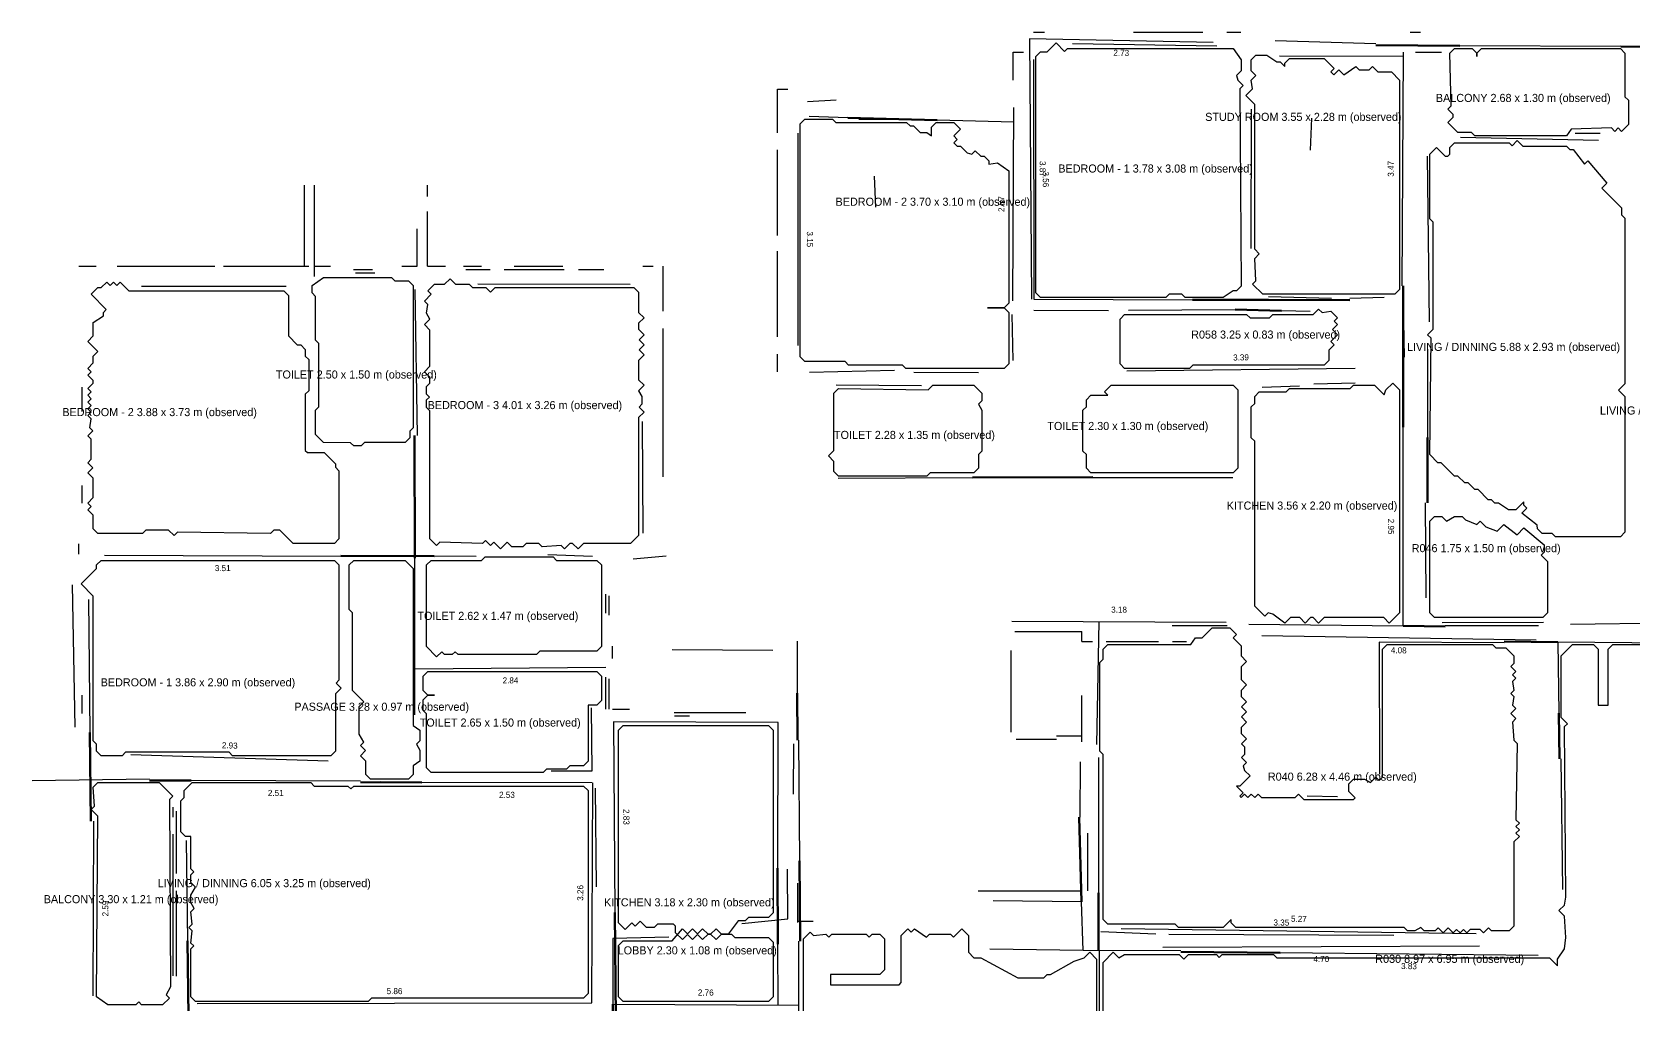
# Model space of a CAD drawing. Header units: metres. Extents: x -20.9 to 16.4, y -13.9 to 13.6.
# Drawn here: x -20.18 to 3.61, y -1.52 to 12.92 of the extents above; entities that cross this region are included whole.
import ezdxf
from ezdxf.enums import TextEntityAlignment as Align

# ---------------------------------------------------------------- set-up
doc = ezdxf.new("R2010")
doc.units = ezdxf.units.M
doc.linetypes.add('DASHED', pattern=[1.524, 1.27, -0.254])
for name, color, linetype in [('A-ANNO-DIM', 2, 'CONTINUOUS'), ('A-ANNO-TEXT', 3, 'CONTINUOUS'), ('A-OPENING-OBSERVED', 30, 'CONTINUOUS'), ('A-ROOM', 5, 'CONTINUOUS'), ('A-WALL-MODEL-DERIVED', 8, 'DASHED'), ('A-WALL-OBSERVED', 7, 'CONTINUOUS')]:
    doc.layers.add(name, color=color, linetype=linetype)

msp = doc.modelspace()

# ---------------------------------------------------------------- linework, layer by layer
at = {"layer": 'A-OPENING-OBSERVED', "lineweight": 50}
for p, q in [((1.025, 12.716), (-0.223, 12.723)), ((4.626, 12.697), (3.415, 12.703)), ((-6.737, 11.611), (-8.064, 11.647)), ((0.183, 7.051), (0.183, 9.153)), ((-2.948, 8.946), (-1.819, 8.943)), ((-2.948, 8.946), (-0.61, 8.941)), ((-1.625, 8.781), (-2.315, 8.798)), ((0.183, 7.051), (0.183, 8.094)), ((-14.498, 5.11), (-14.501, 6.927)), ((0.544, 6.898), (0.543, 5.931)), ((-6.215, 6.304), (-4.427, 6.312)), ((-14.207, 5.137), (-15.594, 5.145)), ((0.183, 4.103), (0.808, 4.096)), ((2.481, 3.862), (1.681, 3.869)), ((-8.816, 3.105), (-8.812, 2.408)), ((2.494, 2.805), (2.503, 2.127)), ((-19.322, 2.52), (-19.31, 1.203)), ((-17.817, 1.807), (-18.435, 1.809)), ((-14.393, 1.778), (-15.305, 1.781)), ((-4.593, 0.004), (-4.628, 1.263)), ((-9.105, -0.623), (-9.112, 0.504)), ((-8.784, 0.614), (-8.775, -0.578)), ((-4.341, 0.139), (-4.341, -0.716)), ((-11.524, -0.15), (-11.513, -1.717)), ((-17.871, -0.572), (-17.851, -2.06)), ((-1.646, -0.749), (-3.122, -0.734)), ((-11.555, -1.515), (-11.552, -3.054))]:
    msp.add_line(p, q, dxfattribs=at)
at = {"layer": 'A-ROOM'}
for points in [[(-5.273, 9.045), (-5.273, 12.557), (-5.204, 12.626), (-5.104, 12.626), (-4.973, 12.757), (-4.848, 12.632), (-4.804, 12.676), (-2.342, 12.676), (-2.223, 12.507), (-2.223, 12.345), (-2.292, 12.276), (-2.273, 12.207), (-2.192, 12.126), (-2.242, 12.076), (-2.223, 9.145), (-2.292, 9.076), (-2.342, 9.076), (-2.492, 8.976), (-3.054, 8.976), (-3.104, 9.026), (-3.292, 9.026), (-3.342, 8.976), (-5.204, 8.976), (-5.273, 9.045)], [(0.896, 11.826), (0.877, 12.607), (0.946, 12.676), (1.208, 12.676), (1.277, 12.607), (1.277, 12.557), (1.277, 12.607), (1.346, 12.676), (3.408, 12.676), (3.477, 12.607), (3.477, 11.957), (3.527, 11.907), (3.527, 11.545), (3.427, 11.445), (3.377, 11.495), (3.327, 11.445), (3.277, 11.495), (2.677, 11.476), (2.608, 11.376), (1.246, 11.376), (1.196, 11.426), (0.996, 11.426), (0.846, 11.576), (0.927, 11.657), (0.927, 11.695), (0.846, 11.776), (0.896, 11.826)], [(-2.054, 12.076), (-2.073, 12.207), (-2.004, 12.276), (-2.073, 12.345), (-2.073, 12.507), (-2.004, 12.576), (-1.842, 12.576), (-1.692, 12.476), (-1.642, 12.476), (-1.573, 12.407), (-1.573, 12.457), (-1.504, 12.526), (-0.992, 12.526), (-0.842, 12.376), (-0.892, 12.326), (-0.848, 12.282), (-0.773, 12.357), (-0.698, 12.282), (-0.523, 12.407), (-0.473, 12.357), (-0.323, 12.357), (-0.273, 12.407), (-0.192, 12.326), (0.008, 12.326), (0.127, 12.207), (0.127, 9.095), (0.058, 9.026), (-1.904, 9.026), (-2.054, 9.176), (-2.004, 9.226), (-2.023, 9.557), (-1.954, 9.626), (-2.023, 9.695), (-2.023, 11.845), (-2.154, 11.976), (-2.054, 12.076)], [(-8.242, 11.576), (-7.192, 11.576), (-7.142, 11.526), (-7.092, 11.526), (-6.992, 11.426), (-6.892, 11.426), (-6.823, 11.376), (-6.823, 11.507), (-6.754, 11.576), (-6.492, 11.576), (-6.392, 11.476), (-6.492, 11.376), (-6.442, 11.326), (-6.492, 11.276), (-6.442, 11.226), (-6.392, 11.226), (-6.292, 11.126), (-6.223, 11.107), (-6.173, 11.157), (-6.092, 11.076), (-6.042, 11.076), (-5.973, 11.007), (-5.973, 10.957), (-5.842, 10.976), (-5.673, 10.857), (-5.673, 8.895), (-5.742, 8.826), (-5.992, 8.826), (-5.742, 8.826), (-5.673, 8.757), (-5.673, 7.995), (-5.742, 7.926), (-7.204, 7.926), (-7.254, 7.976), (-8.054, 7.976), (-8.104, 8.026), (-8.704, 8.026), (-8.773, 8.095), (-8.773, 11.557), (-8.704, 11.626), (-8.292, 11.626), (-8.242, 11.576)], [(0.596, 8.376), (0.546, 8.426), (0.627, 8.507), (0.627, 10.095), (0.577, 10.145), (0.577, 11.107), (0.677, 11.207), (0.808, 11.076), (0.846, 11.076), (0.877, 11.107), (0.877, 11.207), (0.946, 11.276), (1.758, 11.276), (1.802, 11.232), (1.877, 11.307), (1.958, 11.226), (2.608, 11.226), (2.658, 11.176), (2.708, 11.176), (2.877, 10.957), (2.927, 11.007), (3.208, 10.676), (3.133, 10.601), (3.427, 10.307), (3.427, 10.207), (3.477, 10.157), (3.477, 7.695), (3.383, 7.601), (3.477, 7.507), (3.477, 5.495), (3.408, 5.426), (2.446, 5.426), (2.396, 5.476), (2.246, 5.476), (2.177, 5.545), (2.174, 5.598), (1.946, 5.776), (2.021, 5.851), (1.977, 5.895), (1.977, 5.945), (1.858, 5.826), (1.746, 5.826), (1.596, 5.926), (1.546, 5.926), (1.496, 5.976), (1.446, 5.976), (1.296, 6.126), (1.246, 6.126), (1.146, 6.226), (1.096, 6.226), (0.996, 6.326), (0.946, 6.326), (0.746, 6.526), (0.696, 6.526), (0.577, 6.645), (0.596, 8.376)], [(-19.304, 6.576), (-19.304, 6.876), (-19.354, 6.926), (-19.279, 7.001), (-19.323, 7.045), (-19.304, 7.176), (-19.354, 7.226), (-19.304, 7.276), (-19.354, 7.326), (-19.304, 7.376), (-19.354, 7.426), (-19.304, 7.476), (-19.354, 7.526), (-19.304, 7.576), (-19.354, 7.626), (-19.273, 7.707), (-19.273, 7.745), (-19.354, 7.826), (-19.304, 7.876), (-19.354, 7.926), (-19.273, 8.007), (-19.273, 8.107), (-19.204, 8.176), (-19.354, 8.326), (-19.273, 8.407), (-19.273, 8.607), (-19.123, 8.707), (-19.123, 8.757), (-19.079, 8.801), (-19.304, 9.026), (-19.204, 9.126), (-19.154, 9.126), (-19.073, 9.207), (-19.023, 9.157), (-18.973, 9.207), (-18.923, 9.157), (-18.873, 9.207), (-18.742, 9.076), (-16.442, 9.076), (-16.373, 9.007), (-16.373, 8.407), (-16.242, 8.276), (-16.192, 8.276), (-16.123, 8.207), (-16.123, 8.107), (-16.073, 8.057), (-16.073, 7.595), (-16.123, 7.545), (-16.123, 6.707), (-16.092, 6.676), (-15.842, 6.676), (-15.673, 6.507), (-15.673, 6.457), (-15.623, 6.407), (-15.623, 5.395), (-15.692, 5.326), (-16.304, 5.326), (-16.504, 5.526), (-16.592, 5.526), (-16.642, 5.476), (-18.023, 5.495), (-18.073, 5.445), (-18.154, 5.526), (-18.492, 5.526), (-18.542, 5.476), (-19.204, 5.476), (-19.273, 5.545), (-19.273, 5.745), (-19.354, 5.826), (-19.304, 5.876), (-19.354, 5.926), (-19.273, 6.007), (-19.273, 6.295), (-19.354, 6.376), (-19.279, 6.451), (-19.354, 6.526), (-19.304, 6.576)], [(-15.451, 6.823), (-15.854, 6.826), (-15.973, 6.945), (-15.973, 7.307), (-15.923, 7.357), (-15.923, 8.295), (-15.973, 8.345), (-15.973, 8.995), (-16.023, 9.045), (-16.023, 9.157), (-15.854, 9.276), (-14.842, 9.276), (-14.792, 9.226), (-14.592, 9.226), (-14.523, 9.157), (-14.523, 7.045), (-14.573, 6.995), (-14.573, 6.895), (-14.642, 6.826), (-15.242, 6.826), (-15.292, 6.776), (-15.404, 6.776), (-15.451, 6.823)], [(-14.304, 8.876), (-14.354, 8.926), (-14.254, 9.026), (-14.304, 9.076), (-14.204, 9.176), (-14.054, 9.176), (-13.973, 9.257), (-13.892, 9.176), (-13.692, 9.176), (-13.642, 9.126), (-13.442, 9.126), (-13.373, 9.057), (-13.304, 9.126), (-11.242, 9.126), (-11.173, 9.057), (-11.173, 8.757), (-11.092, 8.676), (-11.173, 8.595), (-11.173, 8.507), (-11.092, 8.426), (-11.167, 8.351), (-11.092, 8.276), (-11.167, 8.201), (-11.092, 8.126), (-11.173, 8.045), (-11.173, 7.757), (-11.092, 7.676), (-11.173, 7.595), (-11.123, 7.507), (-11.123, 7.395), (-11.167, 7.351), (-11.092, 7.276), (-11.173, 7.195), (-11.173, 5.445), (-11.292, 5.326), (-11.992, 5.326), (-12.073, 5.245), (-12.154, 5.326), (-12.192, 5.326), (-12.273, 5.245), (-12.323, 5.295), (-12.604, 5.276), (-12.654, 5.326), (-12.842, 5.326), (-12.892, 5.276), (-13.054, 5.276), (-13.123, 5.345), (-13.223, 5.245), (-13.323, 5.345), (-13.373, 5.295), (-13.448, 5.37), (-13.492, 5.326), (-14.123, 5.345), (-14.173, 5.295), (-14.273, 5.395), (-14.273, 7.295), (-14.323, 7.345), (-14.323, 7.457), (-14.279, 7.501), (-14.323, 7.545), (-14.323, 7.657), (-14.273, 7.707), (-14.273, 7.795), (-14.354, 7.876), (-14.273, 7.957), (-14.273, 8.495), (-14.354, 8.576), (-14.273, 8.657), (-14.323, 8.745), (-14.304, 8.876)], [(-4.023, 7.995), (-4.023, 8.657), (-3.954, 8.726), (-2.142, 8.726), (-2.092, 8.676), (-1.804, 8.676), (-1.754, 8.726), (-1.154, 8.726), (-1.073, 8.807), (-1.023, 8.757), (-0.892, 8.776), (-0.792, 8.676), (-0.842, 8.626), (-0.792, 8.576), (-0.867, 8.501), (-0.792, 8.426), (-0.892, 8.326), (-0.842, 8.276), (-0.923, 8.195), (-0.923, 8.045), (-0.992, 7.976), (-2.942, 7.976), (-2.992, 7.926), (-3.954, 7.926), (-4.023, 7.995)], [(-8.273, 6.395), (-8.273, 6.545), (-8.354, 6.626), (-8.273, 6.707), (-8.273, 7.557), (-8.204, 7.626), (-6.873, 7.607), (-6.804, 7.676), (-6.192, 7.676), (-6.073, 7.557), (-6.073, 7.445), (-6.123, 7.395), (-6.073, 7.307), (-6.073, 6.695), (-6.123, 6.645), (-6.123, 6.445), (-6.192, 6.376), (-6.842, 6.376), (-6.892, 6.326), (-8.204, 6.326), (-8.273, 6.395)], [(-4.523, 6.445), (-4.523, 6.645), (-4.573, 6.695), (-4.573, 7.307), (-4.523, 7.357), (-4.523, 7.457), (-4.454, 7.526), (-4.204, 7.526), (-4.254, 7.576), (-4.154, 7.676), (-2.342, 7.676), (-2.273, 7.607), (-2.273, 6.445), (-2.342, 6.376), (-4.454, 6.376), (-4.523, 6.445)], [(-2.073, 6.895), (-2.073, 7.357), (-2.023, 7.407), (-2.023, 7.507), (-1.954, 7.576), (-1.554, 7.576), (-1.504, 7.626), (-0.604, 7.626), (-0.554, 7.676), (-0.242, 7.676), (-0.098, 7.532), (-0.073, 7.607), (0.027, 7.707), (0.127, 7.607), (0.127, 4.295), (-0.023, 4.145), (-0.104, 4.226), (-0.992, 4.226), (-1.073, 4.145), (-1.154, 4.226), (-1.192, 4.226), (-1.273, 4.145), (-1.354, 4.226), (-1.492, 4.226), (-1.573, 4.145), (-1.754, 4.276), (-1.823, 4.295), (-1.873, 4.245), (-2.023, 4.395), (-2.023, 6.845), (-2.073, 6.895)], [(0.577, 4.295), (0.577, 5.657), (0.646, 5.726), (0.758, 5.726), (0.827, 5.657), (0.946, 5.726), (1.058, 5.726), (1.108, 5.676), (1.277, 5.607), (1.327, 5.657), (1.408, 5.576), (1.577, 5.507), (1.677, 5.607), (1.877, 5.457), (1.977, 5.557), (2.277, 5.307), (2.277, 5.195), (2.233, 5.151), (2.327, 5.057), (2.327, 4.295), (2.258, 4.226), (0.646, 4.226), (0.577, 4.295)], [(-19.223, 2.245), (-19.223, 2.345), (-19.273, 2.395), (-19.273, 4.545), (-19.454, 4.726), (-19.223, 4.957), (-19.223, 5.007), (-19.154, 5.076), (-15.692, 5.076), (-15.623, 5.007), (-15.623, 3.295), (-15.667, 3.251), (-15.592, 3.176), (-15.673, 3.095), (-15.673, 2.245), (-15.742, 2.176), (-17.204, 2.176), (-17.254, 2.226), (-18.792, 2.226), (-18.842, 2.176), (-19.154, 2.176), (-19.223, 2.245)], [(-15.423, 3.145), (-15.423, 4.295), (-15.473, 4.345), (-15.473, 5.007), (-15.404, 5.076), (-14.642, 5.076), (-14.523, 4.957), (-14.523, 2.626), (-14.423, 2.557), (-14.423, 2.395), (-14.473, 2.345), (-14.423, 2.257), (-14.423, 2.095), (-14.523, 2.026), (-14.523, 1.895), (-14.592, 1.826), (-15.154, 1.826), (-15.223, 1.895), (-15.223, 2.095), (-15.304, 2.176), (-15.229, 2.251), (-15.304, 2.326), (-15.254, 2.376), (-15.323, 2.495), (-15.323, 2.907), (-15.254, 2.976), (-15.423, 3.145)], [(-14.173, 3.645), (-14.323, 3.795), (-14.323, 5.007), (-14.254, 5.076), (-13.504, 5.076), (-13.454, 5.126), (-12.442, 5.126), (-12.392, 5.076), (-11.792, 5.076), (-11.723, 5.007), (-11.723, 3.795), (-11.792, 3.726), (-12.642, 3.726), (-12.692, 3.676), (-13.854, 3.676), (-13.898, 3.72), (-13.942, 3.676), (-14.054, 3.676), (-14.098, 3.72), (-14.173, 3.645)], [(-2.973, 3.826), (-2.904, 3.926), (-2.804, 3.926), (-2.654, 4.076), (-2.392, 4.076), (-2.292, 3.976), (-2.342, 3.926), (-2.223, 3.807), (-2.223, 3.657), (-2.142, 3.576), (-2.223, 3.495), (-2.223, 3.307), (-2.142, 3.226), (-2.223, 3.145), (-2.223, 3.057), (-2.142, 2.976), (-2.217, 2.901), (-2.142, 2.826), (-2.217, 2.751), (-2.142, 2.676), (-2.223, 2.595), (-2.223, 2.507), (-2.142, 2.426), (-2.217, 2.351), (-2.173, 2.307), (-2.173, 2.195), (-2.217, 2.151), (-2.142, 2.076), (-2.192, 2.026), (-2.173, 1.957), (-2.092, 1.876), (-2.242, 1.726), (-2.292, 1.726), (-2.192, 1.626), (-2.242, 1.576), (-2.223, 1.557), (-2.173, 1.607), (-2.123, 1.557), (-2.073, 1.607), (-2.023, 1.557), (-1.973, 1.607), (-1.923, 1.557), (-1.423, 1.557), (-1.373, 1.607), (-1.292, 1.526), (-0.554, 1.526), (-0.529, 1.551), (-0.623, 1.645), (-0.623, 1.757), (-0.554, 1.826), (-0.392, 1.826), (-0.304, 1.776), (-0.223, 1.857), (-0.173, 1.807), (-0.123, 1.857), (-0.123, 3.757), (-0.054, 3.826), (1.508, 3.826), (1.558, 3.776), (1.708, 3.776), (1.827, 3.657), (1.827, 3.545), (1.783, 3.501), (1.858, 3.426), (1.808, 3.376), (1.858, 3.326), (1.808, 3.276), (1.827, 3.145), (1.783, 3.101), (1.827, 3.057), (1.808, 2.926), (1.858, 2.876), (1.783, 2.801), (1.858, 2.726), (1.808, 2.676), (1.827, 2.407), (1.877, 2.357), (1.858, 1.226), (1.908, 1.176), (1.858, 1.126), (1.908, 1.076), (1.858, 1.026), (1.908, 0.976), (1.827, 0.895), (1.827, -0.355), (1.758, -0.424), (1.496, -0.424), (1.452, -0.38), (1.377, -0.455), (1.327, -0.405), (1.177, -0.405), (1.127, -0.455), (1.077, -0.405), (1.027, -0.455), (0.977, -0.405), (0.927, -0.455), (0.852, -0.38), (0.777, -0.455), (0.702, -0.38), (0.658, -0.424), (0.496, -0.424), (0.446, -0.374), (0.358, -0.424), (0.246, -0.424), (0.196, -0.374), (-2.304, -0.374), (-2.373, -0.305), (-2.373, -0.255), (-2.492, -0.374), (-3.154, -0.374), (-3.204, -0.324), (-4.204, -0.324), (-4.273, -0.255), (-4.273, 2.195), (-4.323, 2.245), (-4.323, 3.557), (-4.273, 3.607), (-4.273, 3.757), (-4.204, 3.826), (-2.973, 3.826)], [(-14.323, 1.995), (-14.323, 2.795), (-14.373, 2.845), (-14.373, 3.007), (-14.304, 3.076), (-14.204, 3.076), (-14.304, 3.076), (-14.373, 3.145), (-14.373, 3.357), (-14.304, 3.426), (-11.792, 3.426), (-11.723, 3.357), (-11.723, 2.995), (-11.792, 2.926), (-11.923, 2.926), (-11.923, 2.095), (-11.992, 2.026), (-12.192, 2.026), (-12.242, 1.976), (-12.542, 1.976), (-12.592, 1.926), (-14.254, 1.926), (-14.323, 1.995)], [(-11.273, -0.305), (-11.373, -0.405), (-11.473, -0.305), (-11.473, 2.557), (-11.404, 2.626), (-9.242, 2.626), (-9.173, 2.557), (-9.173, -0.155), (-9.242, -0.224), (-9.542, -0.224), (-9.592, -0.274), (-9.692, -0.274), (-9.842, -0.474), (-9.942, -0.474), (-10.023, -0.555), (-10.104, -0.474), (-10.142, -0.474), (-10.223, -0.555), (-10.298, -0.48), (-10.373, -0.555), (-10.448, -0.48), (-10.523, -0.555), (-10.623, -0.455), (-10.623, -0.355), (-10.654, -0.324), (-10.892, -0.324), (-10.942, -0.374), (-11.054, -0.374), (-11.148, -0.28), (-11.223, -0.355), (-11.273, -0.305)], [(-19.254, 1.426), (-19.273, 1.707), (-19.204, 1.776), (-18.292, 1.776), (-18.092, 1.576), (-18.142, 1.526), (-18.123, -1.255), (-18.192, -1.374), (-18.142, -1.424), (-18.242, -1.524), (-18.554, -1.524), (-18.598, -1.48), (-18.642, -1.524), (-19.054, -1.524), (-19.223, -1.405), (-19.204, 1.276), (-19.304, 1.376), (-19.254, 1.426)], [(-17.823, -1.405), (-17.823, -0.693), (-17.779, -0.649), (-17.823, -0.605), (-17.804, -0.424), (-17.854, -0.374), (-17.804, -0.324), (-17.823, -0.143), (-17.773, -0.093), (-17.823, -0.005), (-17.823, 0.107), (-17.754, 0.226), (-17.823, 0.295), (-17.823, 0.407), (-17.779, 0.451), (-17.823, 0.495), (-17.823, 0.976), (-17.904, 0.976), (-17.973, 1.045), (-17.973, 1.507), (-17.923, 1.557), (-17.923, 1.657), (-17.804, 1.776), (-16.042, 1.776), (-15.992, 1.726), (-15.492, 1.726), (-15.448, 1.682), (-15.404, 1.726), (-11.992, 1.726), (-11.923, 1.657), (-11.923, -1.355), (-11.992, -1.424), (-15.142, -1.424), (-15.192, -1.474), (-17.754, -1.474), (-17.823, -1.405)], [(-11.473, -1.405), (-11.473, -0.643), (-11.404, -0.574), (-10.673, -0.574), (-10.523, -0.393), (-10.448, -0.468), (-10.373, -0.393), (-10.298, -0.468), (-10.223, -0.393), (-10.142, -0.474), (-10.104, -0.474), (-10.023, -0.393), (-9.942, -0.474), (-9.792, -0.474), (-9.742, -0.524), (-9.242, -0.524), (-9.173, -0.593), (-9.173, -1.405), (-9.242, -1.474), (-11.404, -1.474), (-11.473, -1.405)]]:
    msp.add_lwpolyline(points, close=True, dxfattribs=at)
for points in [[(-4.273, -2.355), (-4.273, -0.893), (-4.123, -0.743), (-4.042, -0.824), (-3.954, -0.774), (-3.142, -0.774), (-3.073, -0.843), (-3.004, -0.774), (-2.592, -0.774), (-2.548, -0.818), (-2.504, -0.774), (-1.742, -0.774), (-1.692, -0.824), (2.358, -0.824), (2.477, -0.943), (2.477, -0.843), (2.577, -0.693), (2.596, -0.524), (2.577, -0.205), (2.496, -0.124), (2.577, -0.043), (2.596, 0.076), (2.577, 2.607), (2.621, 2.651), (2.527, 2.745), (2.527, 3.657), (2.696, 3.826), (3.008, 3.826), (3.077, 3.757), (3.077, 2.926), (3.227, 2.926), (3.227, 3.757), (3.296, 3.826), (3.758, 3.826)], [(-8.723, -2.555), (-8.723, -0.543), (-8.623, -0.443), (-8.573, -0.493), (-8.573, -0.493), (-8.392, -0.474), (-8.348, -0.518), (-8.304, -0.474), (-7.792, -0.474), (-7.748, -0.518), (-7.704, -0.474), (-7.592, -0.474), (-7.523, -0.543), (-7.523, -1.005), (-7.592, -1.074), (-8.323, -1.074), (-8.323, -1.224), (-7.304, -1.224), (-7.273, -1.193), (-7.273, -0.493), (-7.173, -0.393), (-7.123, -0.443), (-7.073, -0.393), (-6.898, -0.518), (-6.854, -0.474), (-6.542, -0.474), (-6.498, -0.518), (-6.373, -0.393), (-6.273, -0.493), (-6.273, -0.743), (-6.192, -0.824), (-6.092, -0.824), (-5.542, -1.124), (-5.154, -1.124), (-5.104, -1.074), (-5.054, -1.074), (-4.704, -0.874), (-4.554, -0.824), (-4.473, -0.743), (-4.373, -0.843), (-4.373, -2.674)]]:
    msp.add_lwpolyline(points, dxfattribs=at)
at = {"layer": 'A-WALL-MODEL-DERIVED'}
for p, q in [((-5.31, 12.919), (-5.145, 12.919)), ((-3.823, 12.919), (-2.794, 12.919)), ((-2.435, 12.919), (-2.229, 12.919)), ((-2.412, 12.919), (-2.229, 12.919)), ((0.286, 12.919), (0.44, 12.919)), ((-5.61, 12.619), (-5.458, 12.619)), ((-5.61, 12.203), (-5.61, 12.619)), ((0.368, 12.619), (0.545, 12.619)), ((0.545, 12.619), (0.752, 12.619)), ((-9.11, 12.069), (-8.958, 12.069)), ((-9.11, 9.901), (-9.11, 12.069)), ((2.737, 11.419), (3.107, 11.419)), ((-16.135, 10.053), (-16.135, 10.644)), ((-15.985, 10.035), (-15.985, 10.644)), ((-14.31, 10.478), (-14.31, 10.644)), ((-14.31, 10.035), (-14.31, 10.257)), ((-16.135, 9.444), (-16.135, 10.053)), ((-15.985, 9.444), (-15.985, 10.035)), ((-14.46, 9.444), (-14.46, 9.997)), ((-14.31, 9.444), (-14.31, 10.035)), ((-9.11, 8.396), (-9.11, 9.901)), ((-19.485, 9.444), (-19.231, 9.444)), ((-18.92, 9.444), (-18.735, 9.444)), ((-18.735, 9.444), (-17.34, 9.444)), ((-17.34, 9.444), (-15.985, 9.444)), ((-15.985, 9.292), (-15.985, 9.444)), ((-15.985, 9.444), (-15.75, 9.444)), ((-15.409, 9.394), (-15.124, 9.394)), ((-15.378, 9.344), (-15.093, 9.344)), ((-14.688, 9.444), (-14.46, 9.444)), ((-14.31, 9.444), (-14.12, 9.444)), ((-14.31, 9.444), (-14.042, 9.444)), ((-13.773, 9.444), (-13.505, 9.444)), ((-13.74, 9.394), (-13.378, 9.394)), ((-13.17, 9.394), (-12.549, 9.394)), ((-13.021, 9.444), (-12.296, 9.444)), ((-12.549, 9.394), (-12.28, 9.394)), ((-12.065, 9.394), (-11.69, 9.394)), ((-11.11, 9.444), (-10.958, 9.444)), ((-10.81, 7.25), (-10.81, 9.444)), ((-9.11, 7.877), (-9.11, 8.136)), ((-19.435, 7.287), (-19.435, 7.649)), ((-10.81, 6.314), (-10.81, 7.25)), ((-19.435, 5.926), (-19.435, 6.188)), ((-19.485, 5.169), (-19.485, 5.321)), ((-11.66, 4.29), (-11.66, 4.574)), ((-11.61, 4.264), (-11.61, 4.548)), ((-5.583, 4.019), (-5.123, 4.019)), ((-5.123, 4.019), (-4.59, 4.019)), ((-4.59, 3.869), (-4.59, 4.021)), ((-4.59, 3.869), (-4.434, 3.869)), ((-4.227, 3.869), (-3.449, 3.869)), ((-3.241, 3.869), (-3.034, 3.869)), ((-11.56, 3.617), (-11.56, 3.802)), ((-5.64, 3.233), (-5.64, 3.738)), ((-11.66, 2.869), (-11.66, 3.343)), ((-11.61, 3.02), (-11.61, 3.316)), ((-5.64, 2.524), (-5.64, 3.233)), ((-19.435, 2.8), (-19.435, 3.073)), ((-11.61, 2.869), (-11.61, 3.02)), ((-11.56, 2.869), (-11.306, 2.869)), ((-4.59, 2.699), (-4.59, 3.069)), ((-10.643, 2.819), (-10.308, 2.819)), ((-10.642, 2.769), (-10.417, 2.769)), ((-10.308, 2.819), (-9.578, 2.819)), ((-4.59, 2.382), (-4.59, 2.699)), ((-5.565, 2.419), (-5.311, 2.419)), ((-5.311, 2.419), (-4.965, 2.419)), ((-4.965, 2.469), (-4.775, 2.469)), ((-4.775, 2.469), (-4.59, 2.469)), ((-18.085, -0.26), (-18.085, 1.414)), ((-18.035, 0.523), (-18.035, 1.353)), ((-4.5, 0.169), (-4.5, 1.024)), ((-18.035, -1.099), (-18.035, 0.523)), ((-8.81, 0.061), (-8.81, 0.284)), ((-8.81, -0.3), (-8.81, 0.061)), ((-6.128, 0.169), (-5.403, 0.169)), ((-5.403, 0.169), (-4.59, 0.169)), ((-18.085, -1.09), (-18.085, -0.26)), ((-8.81, -0.281), (-8.582, -0.281))]:
    msp.add_line(p, q, dxfattribs=at)
at = {"layer": 'A-WALL-OBSERVED'}
for p, q in [((-2.637, 12.762), (-5.365, 12.82)), ((-5.365, 12.82), (-5.337, 8.951)), ((-2.586, 12.711), (-4.728, 12.745)), ((-0.223, 12.742), (-1.72, 12.787)), ((0.169, 9.153), (0.189, 12.621)), ((3.415, 12.703), (1.025, 12.716)), ((-5.308, 12.512), (-5.303, 8.951)), ((0.189, 12.554), (-1.653, 12.56)), ((-8.238, 11.906), (-8.665, 11.884)), ((-8.064, 11.647), (-8.642, 11.665)), ((-5.613, 8.931), (-5.6, 11.798)), ((-2.075, 11.772), (-2.081, 9.708)), ((-6.954, 11.616), (-7.903, 11.621)), ((-5.601, 11.58), (-6.737, 11.611)), ((-1.181, 11.641), (-1.199, 11.163)), ((-8.81, 11.418), (-8.809, 8.267)), ((3.083, 11.311), (1.035, 11.353)), ((0.54, 11.075), (0.568, 8.619)), ((-7.672, 10.778), (-7.653, 10.32)), ((-16.407, 9.142), (-18.557, 9.141)), ((-14.457, 6.927), (-14.494, 9.098)), ((-11.299, 9.173), (-13.563, 9.175)), ((-5.303, 8.951), (-2.948, 8.946)), ((-1.819, 8.992), (-0.883, 8.969)), ((-0.61, 8.97), (-0.099, 8.985)), ((-5.608, 8.042), (-5.627, 8.728)), ((-4.193, 8.78), (-5.302, 8.783)), ((-2.315, 8.796), (-3.899, 8.787)), ((-1.201, 8.771), (-1.625, 8.781)), ((0.203, 8.094), (0.192, 8.622)), ((0.545, 8.213), (0.544, 6.898)), ((-8.634, 7.868), (-7.372, 7.901)), ((-7.086, 7.868), (-6.125, 7.863)), ((-3.92, 7.888), (-0.528, 7.93)), ((-6.971, 7.669), (-8.238, 7.677)), ((-1.357, 7.66), (-1.913, 7.64)), ((-0.532, 7.704), (-1.145, 7.691)), ((-11.103, 5.481), (-11.115, 7.139)), ((0.183, 4.103), (0.183, 7.051)), ((-8.208, 6.294), (-6.215, 6.304)), ((-4.427, 6.307), (-2.349, 6.304)), ((0.509, 5.931), (0.518, 4.518)), ((-15.594, 5.134), (-19.105, 5.149)), ((-14.495, 2.781), (-14.498, 5.11)), ((-13.588, 5.133), (-14.207, 5.137)), ((-11.856, 5.133), (-12.522, 5.158)), ((-10.765, 5.14), (-11.253, 5.093)), ((-19.585, 4.713), (-19.548, 2.597)), ((-19.341, 4.493), (-19.322, 2.52)), ((-5.629, 4.173), (-2.447, 4.156)), ((-4.34, 4.166), (-4.37, 2.343)), ((-3.246, 4.107), (-2.431, 4.111)), ((-2.109, 4.13), (0.183, 4.103)), ((0.763, 4.155), (2.267, 4.158)), ((0.808, 4.108), (2.193, 4.107)), ((2.669, 4.129), (4.594, 4.153)), ((-8.82, 3.875), (-8.816, 3.105)), ((2.158, 3.889), (-1.919, 3.953)), ((1.681, 3.851), (-0.175, 3.861)), ((-0.175, 3.861), (-0.17, 1.904)), ((4.548, 3.845), (2.481, 3.862)), ((2.481, 3.862), (2.494, 2.805)), ((-9.177, 3.739), (-10.674, 3.748)), ((-11.66, 3.487), (-14.496, 3.461)), ((-11.864, 1.952), (-11.874, 2.888)), ((-11.544, 2.68), (-11.524, -0.15)), ((-9.099, 2.668), (-11.544, 2.68)), ((-9.107, 0.504), (-9.099, 2.668)), ((-8.796, 2.408), (-8.784, 0.614)), ((-18.714, 2.195), (-15.786, 2.102)), ((-8.873, 2.351), (-8.877, 1.606)), ((-4.342, 2.151), (-4.341, 0.139)), ((-12.471, 1.949), (-11.864, 1.952)), ((-4.615, 1.264), (-4.609, 2.083)), ((2.526, 2.127), (2.547, 0.191)), ((-18.435, 1.825), (-20.182, 1.804)), ((-15.305, 1.799), (-17.817, 1.807)), ((-14.605, 1.785), (-15.009, 1.787)), ((-11.861, 1.771), (-14.393, 1.778)), ((-11.868, -1.494), (-11.852, 1.771)), ((-11.8, 0.229), (-11.813, 1.693)), ((-1.242, 1.578), (-0.793, 1.569)), ((-19.268, 1.203), (-19.278, -1.388)), ((-17.891, 0.915), (-17.871, -0.572)), ((-8.958, -0.246), (-8.962, 0.489)), ((-4.593, 0.004), (-5.909, 0.023)), ((-4.572, -0.715), (-4.593, 0.004)), ((-9.639, -0.317), (-8.958, -0.246)), ((-4.308, -0.432), (-3.489, -0.468)), ((-4.005, -0.388), (1.266, -0.466)), ((-3.3, -0.473), (0.045, -0.49)), ((-10.723, -0.516), (-11.558, -0.54)), ((-11.558, -0.54), (-11.555, -1.515)), ((-9.1, -1.524), (-9.105, -0.623)), ((-8.797, -0.578), (-8.796, -2.688)), ((-4.572, -0.718), (-5.955, -0.695)), ((1.318, -0.652), (-3.385, -0.673)), ((-3.122, -0.723), (-4.572, -0.715)), ((-4.333, -0.716), (-4.332, -2.607)), ((2.187, -0.788), (-1.646, -0.749)), ((-17.728, -1.504), (-11.868, -1.494)), ((-11.555, -1.515), (-8.797, -1.526))]:
    msp.add_line(p, q, dxfattribs=at)

# ---------------------------------------------------------------- texts
at = {"layer": 'A-ANNO-DIM'}
for s, rotation, p in [('2.73', 358.7813, (-4.005, 12.611)), ('3.87', -89.5736, (-5.171, 10.887)), ('3.47', 89.6609, (-0.001, 10.888)), ('3.56', -89.9179, (-5.125, 10.732)), ('2.87', 89.7344, (-5.786, 10.365)), ('3.15', -89.9846, (-8.629, 9.842)), ('3.39', 0.7111, (-2.226, 8.089)), ('2.95', 270.0009, (0.003, 5.577)), ('3.51', 359.753, (-17.35, 4.961)), ('3.18', -0.2909, (-4.037, 4.344)), ('4.08', 359.0928, (0.117, 3.741)), ('2.84', 0.5244, (-13.076, 3.294)), ('2.93', -1.8049, (-17.245, 2.328)), ('2.51', 359.8182, (-16.562, 1.623)), ('2.53', 359.8316, (-13.128, 1.595)), ('2.83', -89.5934, (-11.354, 1.267)), ('3.26', 89.7112, (-12.04, 0.139)), ('2.59', 89.7938, (-19.093, -0.093)), ('5.27', -0.8535, (-1.366, -0.247)), ('3.35', -0.2942, (-1.627, -0.301)), ('4.70', 0.2556, (-1.033, -0.843)), ('3.83', 359.4182, (0.269, -0.948)), ('5.86', 0.0961, (-14.798, -1.319)), ('2.76', -0.2137, (-10.175, -1.34))]:
    msp.add_text(s, height=0.09, rotation=rotation, dxfattribs=at).set_placement(p, align=Align.MIDDLE_CENTER)
at = {"layer": 'A-ANNO-TEXT'}
for s, p in [('BALCONY 2.68 x 1.30 m (observed)', (1.966, 11.941)), ('STUDY ROOM 3.55 x 2.28 m (observed)', (-1.3, 11.66)), ('BEDROOM - 1 3.78 x 3.08 m (observed)', (-3.495, 10.893)), ('BEDROOM - 2 3.70 x 3.10 m (observed)', (-6.803, 10.4)), ('R058 3.25 x 0.83 m (observed)', (-1.86, 8.428)), ('LIVING / DINNING 5.88 x 2.93 m (observed)', (1.822, 8.245)), ('TOILET 2.50 x 1.50 m (observed)', (-15.365, 7.835)), ('BEDROOM - 3 4.01 x 3.26 m (observed)', (-12.862, 7.381)), ('BEDROOM - 2 3.88 x 3.73 m (observed)', (-18.287, 7.277)), ('LIVING / DINNING 5.40 x 2.98 m (observed)', (4.688, 7.301)), ('TOILET 2.28 x 1.35 m (observed)', (-7.076, 6.938)), ('TOILET 2.30 x 1.30 m (observed)', (-3.907, 7.071)), ('KITCHEN 3.56 x 2.20 m (observed)', (-1.171, 5.889)), ('R046 1.75 x 1.50 m (observed)', (1.415, 5.257)), ('TOILET 2.62 x 1.47 m (observed)', (-13.263, 4.252)), ('BEDROOM - 1 3.86 x 2.90 m (observed)', (-17.718, 3.265)), ('PASSAGE 3.28 x 0.97 m (observed)', (-14.989, 2.903)), ('TOILET 2.65 x 1.50 m (observed)', (-13.229, 2.668)), ('R040 6.28 x 4.46 m (observed)', (-0.721, 1.865)), ('LIVING / DINNING 6.05 x 3.25 m (observed)', (-16.733, 0.284)), ('BALCONY 3.30 x 1.21 m (observed)', (-18.711, 0.046)), ('KITCHEN 3.18 x 2.30 m (observed)', (-10.42, -0.001)), ('LOBBY 2.30 x 1.08 m (observed)', (-10.302, -0.714)), ('R030 8.97 x 6.95 m (observed)', (0.874, -0.84))]:
    msp.add_text(s, height=0.12, dxfattribs=at).set_placement(p, align=Align.MIDDLE_CENTER)

doc.saveas('drawing.dxf')
